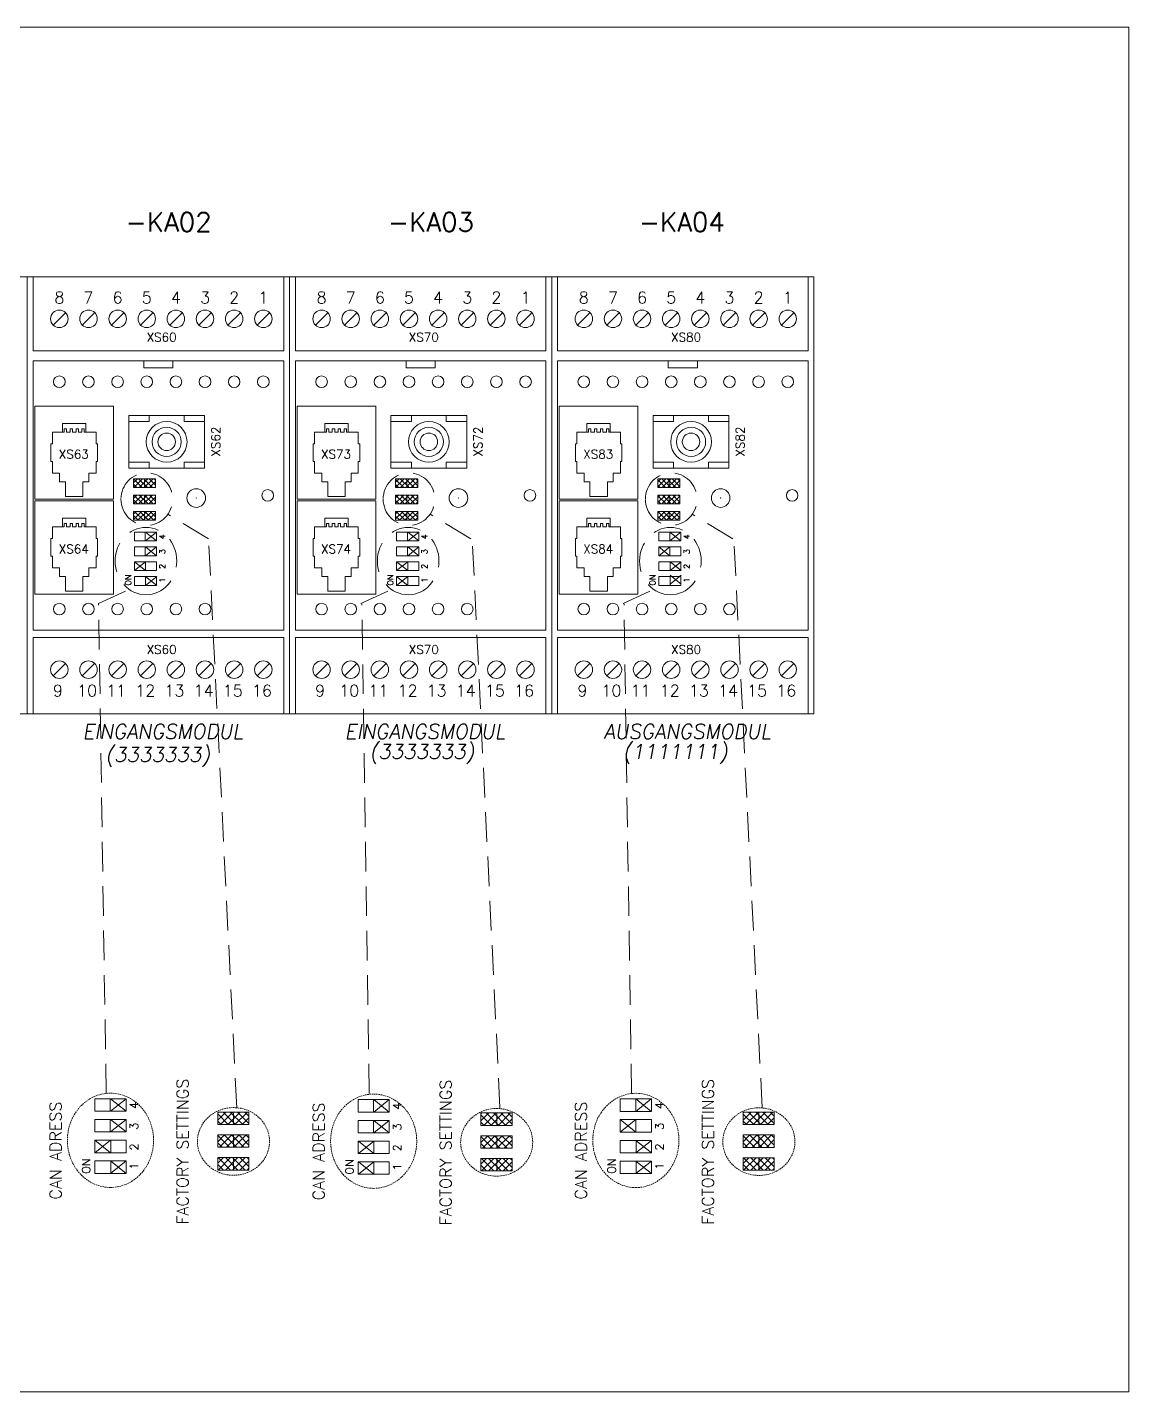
# Model space of a CAD drawing. Extents: x -2993 to 3661, y -4147 to -1441.
# Drawn here: x -104.5 to 84.5, y -1705.5 to -1471.4 of the extents above; entities that cross this region are included whole.
import ezdxf
from ezdxf.enums import TextEntityAlignment as Align

# ---------------------------------------------------------------- set-up
doc = ezdxf.new("R2010")
doc.units = 0
doc.header["$LTSCALE"] = 0.1
doc.header["$MEASUREMENT"] = 0
doc.linetypes.add('DASHED', pattern=[19.05, 12.7, -6.35])
doc.layers.get('0').update_dxf_attribs({"linetype": 'CONTINUOUS'})
doc.layers.add('50C', color=7, linetype='CONTINUOUS')
doc.layers.add('MOTMODULE', color=7, linetype='CONTINUOUS')
doc.styles.get("Standard").update_dxf_attribs({"font": 'simplex.shx'})
pattern_1 = [(225, (9462.78174, 1677.416), (0.449012806, -0.449012806), []), (315, (9462.78174, 1677.416), (0.449012806, 0.449012806), [])]

msp = doc.modelspace()

# ---------------------------------------------------------------- hatches: boundary and pattern name
at = {"lineweight": 13}
h = msp.add_hatch(dxfattribs=at)
h.set_pattern_fill('ANSI37', scale=0.2, angle=180, style=0)
h.set_pattern_definition(pattern_1)
h.paths.add_polyline_path([(-82.46, -1555.95), (-82.46, -1554.43), (-84.34, -1554.43), (-84.34, -1555.95)])
h.paths.add_polyline_path([(-86.27, -1554.43), (-86.27, -1555.95), (-84.34, -1555.95), (-84.34, -1554.43)])
h.paths.add_polyline_path([(-84.34, -1553.16), (-84.34, -1551.63), (-86.27, -1551.63), (-86.27, -1553.16)])
h.paths.add_polyline_path([(-84.34, -1553.16), (-82.46, -1553.16), (-82.46, -1551.63), (-84.34, -1551.63)])
h.paths.add_polyline_path([(-82.46, -1548.84), (-84.34, -1548.84), (-84.34, -1550.36), (-82.46, -1550.36)])
h.paths.add_polyline_path([(-84.34, -1550.36), (-84.34, -1548.84), (-86.27, -1548.84), (-86.27, -1550.36)])
h = msp.add_hatch(dxfattribs=at)
h.set_pattern_fill('ANSI37', scale=0.2, angle=180, style=0)
h.set_pattern_definition(pattern_1)
h.paths.add_polyline_path([(-37.46, -1555.95), (-37.46, -1554.43), (-39.34, -1554.43), (-39.34, -1555.95)])
h.paths.add_polyline_path([(-41.27, -1554.43), (-41.27, -1555.95), (-39.34, -1555.95), (-39.34, -1554.43)])
h.paths.add_polyline_path([(-39.34, -1551.63), (-41.27, -1551.63), (-41.27, -1553.16), (-39.34, -1553.16)])
h.paths.add_polyline_path([(-37.46, -1553.16), (-37.46, -1551.63), (-39.34, -1551.63), (-39.34, -1553.16)])
h.paths.add_polyline_path([(-39.34, -1548.84), (-39.34, -1550.36), (-37.46, -1550.36), (-37.46, -1548.84)])
h.paths.add_polyline_path([(-41.27, -1548.84), (-41.27, -1550.36), (-39.34, -1550.36), (-39.34, -1548.84)])
h = msp.add_hatch(dxfattribs=at)
h.set_pattern_fill('ANSI37', scale=0.2, angle=180, style=0)
h.set_pattern_definition(pattern_1)
h.paths.add_polyline_path([(5.66, -1554.43), (5.66, -1555.95), (7.54, -1555.95), (7.54, -1554.43)])
h.paths.add_polyline_path([(3.73, -1554.43), (3.73, -1555.95), (5.66, -1555.95), (5.66, -1554.43)])
h.paths.add_polyline_path([(3.73, -1551.63), (3.73, -1553.16), (5.66, -1553.16), (5.66, -1551.63)])
h.paths.add_polyline_path([(5.66, -1553.16), (7.54, -1553.16), (7.54, -1551.63), (5.66, -1551.63)])
h.paths.add_polyline_path([(7.54, -1548.84), (5.66, -1548.84), (5.66, -1550.36), (7.54, -1550.36)])
h.paths.add_polyline_path([(5.66, -1548.84), (3.73, -1548.84), (3.73, -1550.36), (5.66, -1550.36)])
h = msp.add_hatch(dxfattribs=at)
h.set_pattern_fill('ANSI37', scale=7, angle=180, style=0)
h.set_pattern_definition([(225, (-707.9239, -1631.7508), (0.6187184, -0.6187184), []), (315, (-707.9239, -1631.7508), (0.6187184, 0.6187184), [])])
h.paths.add_polyline_path([(-66.45, -1667.46), (-66.45, -1665.33), (-69.09, -1665.33), (-69.09, -1667.46)])
h.paths.add_polyline_path([(-69.09, -1665.33), (-71.79, -1665.33), (-71.79, -1667.46), (-69.09, -1667.46)])
h.paths.add_polyline_path([(-71.79, -1661.42), (-71.79, -1663.55), (-69.09, -1663.55), (-69.09, -1661.42)])
h.paths.add_polyline_path([(-69.09, -1661.42), (-69.09, -1663.55), (-66.45, -1663.55), (-66.45, -1661.42)])
h.paths.add_polyline_path([(-69.09, -1657.51), (-69.09, -1659.64), (-66.45, -1659.64), (-66.45, -1657.51)])
h.paths.add_polyline_path([(-69.09, -1659.64), (-69.09, -1657.51), (-71.79, -1657.51), (-71.79, -1659.64)])
h = msp.add_hatch(dxfattribs=at)
h.set_pattern_fill('ANSI37', scale=7, angle=180, style=0)
h.set_pattern_definition([(225, (-662.75904, -1631.8977), (0.6187184, -0.6187184), []), (315, (-662.75904, -1631.8977), (0.6187184, 0.6187184), [])])
h.paths.add_polyline_path([(-21.29, -1667.61), (-21.29, -1665.48), (-23.92, -1665.48), (-23.92, -1667.61)])
h.paths.add_polyline_path([(-23.92, -1665.48), (-26.62, -1665.48), (-26.62, -1667.61), (-23.92, -1667.61)])
h.paths.add_polyline_path([(-26.62, -1661.57), (-26.62, -1663.7), (-23.92, -1663.7), (-23.92, -1661.57)])
h.paths.add_polyline_path([(-23.92, -1661.57), (-23.92, -1663.7), (-21.29, -1663.7), (-21.29, -1661.57)])
h.paths.add_polyline_path([(-23.92, -1657.66), (-23.92, -1659.79), (-21.29, -1659.79), (-21.29, -1657.66)])
h.paths.add_polyline_path([(-23.92, -1659.79), (-23.92, -1657.66), (-26.62, -1657.66), (-26.62, -1659.79)])
h = msp.add_hatch(dxfattribs=at)
h.set_pattern_fill('ANSI37', scale=7, angle=180, style=0)
h.set_pattern_definition([(225, (-617.75904, -1631.772), (0.6187184, -0.6187184), []), (315, (-617.75904, -1631.772), (0.6187184, 0.6187184), [])])
h.paths.add_polyline_path([(23.71, -1667.49), (23.71, -1665.35), (21.08, -1665.35), (21.08, -1667.49)])
h.paths.add_polyline_path([(21.08, -1665.35), (18.38, -1665.35), (18.38, -1667.49), (21.08, -1667.49)])
h.paths.add_polyline_path([(18.38, -1661.44), (18.38, -1663.57), (21.08, -1663.57), (21.08, -1661.44)])
h.paths.add_polyline_path([(21.08, -1661.44), (21.08, -1663.57), (23.71, -1663.57), (23.71, -1661.44)])
h.paths.add_polyline_path([(21.08, -1657.53), (21.08, -1659.66), (23.71, -1659.66), (23.71, -1657.53)])
h.paths.add_polyline_path([(21.08, -1659.66), (21.08, -1657.53), (18.38, -1657.53), (18.38, -1659.66)])

# ---------------------------------------------------------------- linework, layer by layer
at = {"color": 7, "linetype": 'Continuous', "lineweight": 13}
for p, q in [((-104.47, -1514.19), (-149.47, -1514.19)), ((-104.47, -1589.19), (-104.47, -1514.19)), ((-104.47, -1589.19), (-104.47, -1514.19)), ((-104.47, -1589.19), (-104.47, -1514.19)), ((-104.47, -1589.19), (-104.47, -1514.19)), ((-104.47, -1589.19), (-104.47, -1514.19)), ((-104.47, -1589.19), (-104.47, -1514.19)), ((-104.47, -1589.19), (-104.47, -1514.19)), ((-104.47, -1589.19), (-104.47, -1514.19)), ((-59.47, -1514.19), (-104.47, -1514.19)), ((-59.47, -1514.19), (-104.47, -1514.19)), ((-104.47, -1589.19), (-104.47, -1514.19)), ((-104.47, -1589.19), (-104.47, -1514.19)), ((-104.47, -1589.19), (-104.47, -1514.19)), ((-59.47, -1589.19), (-59.47, -1514.19)), ((-59.47, -1589.19), (-59.47, -1514.19)), ((-59.47, -1589.19), (-59.47, -1514.19)), ((-59.47, -1589.19), (-59.47, -1514.19)), ((-59.47, -1589.19), (-59.47, -1514.19)), ((-59.47, -1589.19), (-59.47, -1514.19)), ((-59.47, -1589.19), (-59.47, -1514.19)), ((-59.47, -1589.19), (-59.47, -1514.19)), ((-14.47, -1514.19), (-59.47, -1514.19)), ((-14.47, -1514.19), (-59.47, -1514.19)), ((-14.47, -1589.19), (-14.47, -1514.19)), ((-14.47, -1589.19), (-14.47, -1514.19)), ((-14.47, -1589.19), (-14.47, -1514.19)), ((-14.47, -1589.19), (-14.47, -1514.19)), ((-14.47, -1589.19), (-14.47, -1514.19)), ((-14.47, -1589.19), (-14.47, -1514.19)), ((-14.47, -1589.19), (-14.47, -1514.19)), ((-14.47, -1589.19), (-14.47, -1514.19)), ((-14.47, -1589.19), (-14.47, -1514.19)), ((-14.47, -1589.19), (-14.47, -1514.19)), ((30.53, -1514.19), (-14.47, -1514.19)), ((30.53, -1514.19), (-14.47, -1514.19)), ((30.53, -1589.19), (30.53, -1514.19)), ((30.53, -1589.19), (30.53, -1514.19)), ((30.53, -1589.19), (30.53, -1514.19)), ((30.53, -1589.19), (30.53, -1514.19)), ((-104.47, -1589.19), (-149.47, -1589.19)), ((-59.47, -1589.19), (-104.47, -1589.19)), ((-59.47, -1589.19), (-104.47, -1589.19)), ((-14.47, -1589.19), (-59.47, -1589.19)), ((-14.47, -1589.19), (-59.47, -1589.19)), ((30.53, -1589.19), (-14.47, -1589.19)), ((30.53, -1589.19), (-14.47, -1589.19)), ((-87.53, -1655.23), (-92.86, -1655.23)), ((-92.86, -1655.23), (-92.86, -1657.37)), ((-90.23, -1655.23), (-90.23, -1657.37)), ((-87.53, -1657.37), (-87.53, -1655.23)), ((-2.7, -1655.26), (-2.7, -1657.39)), ((2.64, -1655.26), (-2.7, -1655.26)), ((-0.06, -1655.26), (-0.06, -1657.39)), ((2.64, -1657.39), (2.64, -1655.26)), ((-92.86, -1657.37), (-87.53, -1657.37)), ((-71.79, -1659.64), (-71.79, -1657.51)), ((-71.79, -1657.51), (-66.45, -1657.51)), ((-69.09, -1657.51), (-69.09, -1659.64)), ((-66.45, -1657.51), (-66.45, -1659.64)), ((-47.7, -1655.38), (-47.7, -1657.51)), ((-42.36, -1655.38), (-47.7, -1655.38)), ((-47.7, -1657.51), (-42.36, -1657.51)), ((-45.06, -1655.38), (-45.06, -1657.51)), ((-42.36, -1657.51), (-42.36, -1655.38)), ((-26.62, -1657.66), (-21.29, -1657.66)), ((-26.62, -1659.79), (-26.62, -1657.66)), ((-23.92, -1657.66), (-23.92, -1659.79)), ((-21.29, -1657.66), (-21.29, -1659.79)), ((-2.7, -1657.39), (2.64, -1657.39)), ((18.38, -1657.53), (23.71, -1657.53)), ((18.38, -1659.66), (18.38, -1657.53)), ((21.08, -1657.53), (21.08, -1659.66)), ((23.71, -1657.53), (23.71, -1659.66)), ((-87.53, -1658.79), (-92.86, -1658.79)), ((-92.86, -1658.79), (-92.86, -1660.92)), ((-90.23, -1658.79), (-90.23, -1660.92)), ((-87.53, -1660.92), (-87.53, -1658.79)), ((-66.45, -1659.64), (-71.79, -1659.64)), ((-47.7, -1658.94), (-47.7, -1661.07)), ((-42.36, -1658.94), (-47.7, -1658.94)), ((-45.06, -1658.94), (-45.06, -1661.07)), ((-42.36, -1661.07), (-42.36, -1658.94)), ((-21.29, -1659.79), (-26.62, -1659.79)), ((-2.7, -1658.81), (-2.7, -1660.95)), ((2.64, -1658.81), (-2.7, -1658.81)), ((-0.06, -1658.81), (-0.06, -1660.95)), ((2.64, -1660.95), (2.64, -1658.81)), ((23.71, -1659.66), (18.38, -1659.66)), ((-92.86, -1660.92), (-87.53, -1660.92)), ((-92.86, -1662.35), (-87.53, -1662.35)), ((-92.86, -1664.48), (-92.86, -1662.35)), ((-90.16, -1662.35), (-90.16, -1664.48)), ((-87.53, -1662.35), (-87.53, -1664.48)), ((-71.79, -1661.42), (-66.45, -1661.42)), ((-71.79, -1663.55), (-71.79, -1661.42)), ((-69.09, -1661.42), (-69.09, -1663.55)), ((-66.45, -1661.42), (-66.45, -1663.55)), ((-47.7, -1661.07), (-42.36, -1661.07)), ((-26.62, -1663.7), (-26.62, -1661.57)), ((-26.62, -1661.57), (-21.29, -1661.57)), ((-23.92, -1661.57), (-23.92, -1663.7)), ((-21.29, -1661.57), (-21.29, -1663.7)), ((-2.7, -1660.95), (2.64, -1660.95)), ((-2.7, -1664.5), (-2.7, -1662.37)), ((-2.7, -1662.37), (2.64, -1662.37)), ((0, -1662.37), (0, -1664.5)), ((2.64, -1662.37), (2.64, -1664.5)), ((18.38, -1663.57), (18.38, -1661.44)), ((18.38, -1661.44), (23.71, -1661.44)), ((21.08, -1661.44), (21.08, -1663.57)), ((23.71, -1661.44), (23.71, -1663.57)), ((-87.53, -1664.48), (-92.86, -1664.48)), ((-66.45, -1663.55), (-71.79, -1663.55)), ((-47.7, -1664.63), (-47.7, -1662.49)), ((-47.7, -1662.49), (-42.36, -1662.49)), ((-42.36, -1664.63), (-47.7, -1664.63)), ((-45, -1662.49), (-45, -1664.63)), ((-42.36, -1662.49), (-42.36, -1664.63)), ((-21.29, -1663.7), (-26.62, -1663.7)), ((2.64, -1664.5), (-2.7, -1664.5)), ((23.71, -1663.57), (18.38, -1663.57)), ((-92.86, -1665.9), (-87.53, -1665.9)), ((-92.86, -1668.04), (-92.86, -1665.9)), ((-90.16, -1665.9), (-90.16, -1668.04)), ((-87.53, -1665.9), (-87.53, -1668.04)), ((-71.79, -1667.46), (-71.79, -1665.33)), ((-71.79, -1665.33), (-66.45, -1665.33)), ((-69.09, -1665.33), (-69.09, -1667.46)), ((-66.45, -1665.33), (-66.45, -1667.46)), ((-47.7, -1668.18), (-47.7, -1666.05)), ((-47.7, -1666.05), (-42.36, -1666.05)), ((-45, -1666.05), (-45, -1668.18)), ((-42.36, -1666.05), (-42.36, -1668.18)), ((-26.62, -1665.48), (-21.29, -1665.48)), ((-26.62, -1667.61), (-26.62, -1665.48)), ((-23.92, -1665.48), (-23.92, -1667.61)), ((-21.29, -1665.48), (-21.29, -1667.61)), ((-2.7, -1668.06), (-2.7, -1665.92)), ((-2.7, -1665.92), (2.64, -1665.92)), ((0, -1665.92), (0, -1668.06)), ((2.64, -1665.92), (2.64, -1668.06)), ((18.38, -1665.35), (23.71, -1665.35)), ((18.38, -1667.49), (18.38, -1665.35)), ((21.08, -1665.35), (21.08, -1667.49)), ((23.71, -1665.35), (23.71, -1667.49)), ((-87.53, -1668.04), (-92.86, -1668.04)), ((-66.45, -1667.46), (-71.79, -1667.46)), ((-42.36, -1668.18), (-47.7, -1668.18)), ((-21.29, -1667.61), (-26.62, -1667.61)), ((2.64, -1668.06), (-2.7, -1668.06)), ((23.71, -1667.49), (18.38, -1667.49))]:
    msp.add_line(p, q, dxfattribs=at)
at = {"color": 7, "lineweight": 13}
for p, q in [((-104.47, -1514.19), (-104.47, -1589.19)), ((-104.47, -1514.19), (-104.47, -1589.19)), ((-104.47, -1514.19), (-104.47, -1589.19)), ((-104.47, -1514.19), (-104.47, -1589.19)), ((-104.47, -1514.19), (-104.47, -1589.19)), ((-104.47, -1514.19), (-104.47, -1589.19)), ((-104.47, -1514.19), (-104.47, -1589.19)), ((-104.47, -1514.19), (-104.47, -1589.19)), ((-59.47, -1514.19), (-104.47, -1514.19)), ((-59.47, -1514.19), (-104.47, -1514.19)), ((-103.47, -1526.89), (-103.47, -1514.19)), ((-60.47, -1526.89), (-60.47, -1514.19)), ((-59.47, -1514.19), (-59.47, -1589.19)), ((-59.47, -1514.19), (-59.47, -1589.19)), ((-59.47, -1514.19), (-59.47, -1589.19)), ((-59.47, -1514.19), (-59.47, -1589.19)), ((-59.47, -1514.19), (-59.47, -1589.19)), ((-59.47, -1514.19), (-59.47, -1589.19)), ((-59.47, -1514.19), (-59.47, -1589.19)), ((-59.47, -1514.19), (-59.47, -1589.19)), ((-14.47, -1514.19), (-59.47, -1514.19)), ((-14.47, -1514.19), (-59.47, -1514.19)), ((-58.47, -1526.89), (-58.47, -1514.19)), ((-15.47, -1526.89), (-15.47, -1514.19)), ((-14.47, -1514.19), (-14.47, -1589.19)), ((-14.47, -1514.19), (-14.47, -1589.19)), ((-14.47, -1514.19), (-14.47, -1589.19)), ((-14.47, -1514.19), (-14.47, -1589.19)), ((-14.47, -1514.19), (-14.47, -1589.19)), ((-14.47, -1514.19), (-14.47, -1589.19)), ((-14.47, -1514.19), (-14.47, -1589.19)), ((-14.47, -1514.19), (-14.47, -1589.19)), ((-14.47, -1514.19), (-14.47, -1589.19)), ((30.53, -1514.19), (-14.47, -1514.19)), ((30.53, -1514.19), (-14.47, -1514.19)), ((-13.47, -1526.89), (-13.47, -1514.19)), ((29.53, -1526.89), (29.53, -1514.19)), ((30.53, -1514.19), (30.53, -1589.19)), ((-97.91, -1520.33), (-100.03, -1522.45)), ((-92.91, -1520.33), (-95.03, -1522.45)), ((-87.91, -1520.33), (-90.03, -1522.45)), ((-82.91, -1520.33), (-85.03, -1522.45)), ((-77.91, -1520.33), (-80.03, -1522.45)), ((-72.91, -1520.33), (-75.03, -1522.45)), ((-67.91, -1520.33), (-70.03, -1522.45)), ((-62.91, -1520.33), (-65.03, -1522.45)), ((-52.91, -1520.33), (-55.03, -1522.45)), ((-47.91, -1520.33), (-50.03, -1522.45)), ((-42.91, -1520.33), (-45.03, -1522.45)), ((-37.91, -1520.33), (-40.03, -1522.45)), ((-32.91, -1520.33), (-35.03, -1522.45)), ((-27.91, -1520.33), (-30.03, -1522.45)), ((-22.91, -1520.33), (-25.03, -1522.45)), ((-17.91, -1520.33), (-20.03, -1522.45)), ((-7.91, -1520.33), (-10.03, -1522.45)), ((-2.91, -1520.33), (-5.03, -1522.45)), ((2.09, -1520.33), (-0.03, -1522.45)), ((7.09, -1520.33), (4.97, -1522.45)), ((12.09, -1520.33), (9.97, -1522.45)), ((17.09, -1520.33), (14.97, -1522.45)), ((22.09, -1520.33), (19.97, -1522.45)), ((27.09, -1520.33), (24.97, -1522.45)), ((-104.47, -1572.99), (-104.47, -1522.99)), ((-104.47, -1573.89), (-104.47, -1523.89)), ((-104.47, -1573.89), (-104.47, -1523.89)), ((-104.47, -1573.89), (-104.47, -1523.89)), ((-104.47, -1573.89), (-104.47, -1523.89)), ((-104.47, -1573.89), (-104.47, -1523.89)), ((-59.47, -1573.89), (-59.47, -1523.89)), ((-59.47, -1573.89), (-59.47, -1523.89)), ((-59.47, -1573.89), (-59.47, -1523.89)), ((-14.47, -1573.89), (-14.47, -1523.89)), ((30.53, -1573.89), (30.53, -1523.89)), ((-104.47, -1531.47), (-104.47, -1524.62)), ((-104.47, -1532.37), (-104.47, -1525.52)), ((-104.47, -1575.79), (-104.47, -1525.79)), ((-59.47, -1532.37), (-59.47, -1525.52)), ((30.53, -1575.79), (30.53, -1525.79)), ((-104.47, -1576.69), (-104.47, -1526.69)), ((-104.47, -1576.69), (-104.47, -1526.69)), ((-104.47, -1576.69), (-104.47, -1526.69)), ((-104.47, -1574.79), (-104.47, -1528.59)), ((-104.47, -1574.79), (-104.47, -1528.59)), ((-104.47, -1574.79), (-104.47, -1528.59)), ((-60.47, -1526.89), (-103.47, -1526.89)), ((-103.47, -1574.79), (-103.47, -1528.59)), ((-60.47, -1528.59), (-103.47, -1528.59)), ((-84.47, -1528.59), (-84.47, -1529.79)), ((-79.47, -1528.59), (-79.47, -1529.79)), ((-60.47, -1574.79), (-60.47, -1528.59)), ((-59.47, -1576.69), (-59.47, -1526.69)), ((-59.47, -1576.69), (-59.47, -1526.69)), ((-59.47, -1574.79), (-59.47, -1528.59)), ((-59.47, -1574.79), (-59.47, -1528.59)), ((-15.47, -1526.89), (-58.47, -1526.89)), ((-58.47, -1574.79), (-58.47, -1528.59)), ((-15.47, -1528.59), (-58.47, -1528.59)), ((-39.47, -1528.59), (-39.47, -1529.79)), ((-34.47, -1528.59), (-34.47, -1529.79)), ((-15.47, -1574.79), (-15.47, -1528.59)), ((-14.47, -1576.69), (-14.47, -1526.69)), ((-14.47, -1576.69), (-14.47, -1526.69)), ((-14.47, -1574.79), (-14.47, -1528.59)), ((29.53, -1526.89), (-13.47, -1526.89)), ((-13.47, -1574.79), (-13.47, -1528.59)), ((29.53, -1528.59), (-13.47, -1528.59)), ((5.53, -1528.59), (5.53, -1529.79)), ((10.53, -1528.59), (10.53, -1529.79)), ((29.53, -1574.79), (29.53, -1528.59)), ((30.53, -1576.69), (30.53, -1526.69)), ((30.53, -1576.69), (30.53, -1526.69)), ((30.53, -1576.69), (30.53, -1526.69)), ((-79.47, -1529.79), (-84.47, -1529.79)), ((-34.47, -1529.79), (-39.47, -1529.79)), ((10.53, -1529.79), (5.53, -1529.79)), ((-103.17, -1536.36), (-103.17, -1552.36)), ((-103.17, -1536.36), (-89.67, -1536.36)), ((-89.67, -1536.36), (-89.67, -1552.36)), ((-74.06, -1537.99), (-87.06, -1537.99)), ((-87.06, -1537.99), (-87.06, -1546.99)), ((-83.56, -1538.99), (-83.56, -1537.99)), ((-77.56, -1538.99), (-77.56, -1537.99)), ((-74.06, -1537.99), (-74.06, -1546.99)), ((-58.17, -1536.36), (-58.17, -1552.36)), ((-58.17, -1536.36), (-44.67, -1536.36)), ((-44.67, -1536.36), (-44.67, -1552.36)), ((-42.06, -1537.99), (-42.06, -1546.99)), ((-29.06, -1537.99), (-42.06, -1537.99)), ((-38.56, -1538.99), (-38.56, -1537.99)), ((-32.56, -1538.99), (-32.56, -1537.99)), ((-29.06, -1537.99), (-29.06, -1546.99)), ((-13.17, -1536.36), (-13.17, -1552.36)), ((-13.17, -1536.36), (0.33, -1536.36)), ((0.33, -1536.36), (0.33, -1552.36)), ((2.94, -1537.99), (2.94, -1546.99)), ((15.94, -1537.99), (2.94, -1537.99)), ((6.44, -1538.99), (6.44, -1537.99)), ((12.44, -1538.99), (12.44, -1537.99)), ((15.94, -1537.99), (15.94, -1546.99)), ((-98.42, -1539.36), (-98.42, -1540.86)), ((-98.42, -1539.36), (-94.42, -1539.36)), ((-98.14, -1540.86), (-98.14, -1540.28)), ((-98.14, -1540.28), (-97.74, -1540.28)), ((-97.74, -1540.28), (-97.74, -1540.86)), ((-97.13, -1540.86), (-97.13, -1540.28)), ((-97.13, -1540.28), (-96.72, -1540.28)), ((-96.72, -1540.28), (-96.72, -1540.86)), ((-96.11, -1540.28), (-95.71, -1540.28)), ((-96.11, -1540.86), (-96.11, -1540.28)), ((-95.71, -1540.28), (-95.71, -1540.86)), ((-95.1, -1540.86), (-95.1, -1540.28)), ((-95.1, -1540.28), (-94.69, -1540.28)), ((-94.69, -1540.28), (-94.69, -1540.86)), ((-94.42, -1539.36), (-94.42, -1540.86)), ((-83.56, -1538.99), (-87.06, -1538.99)), ((-74.06, -1538.99), (-77.56, -1538.99)), ((-53.42, -1539.36), (-49.42, -1539.36)), ((-53.42, -1539.36), (-53.42, -1540.86)), ((-53.14, -1540.28), (-52.74, -1540.28)), ((-53.14, -1540.86), (-53.14, -1540.28)), ((-52.74, -1540.28), (-52.74, -1540.86)), ((-52.13, -1540.28), (-51.72, -1540.28)), ((-52.13, -1540.86), (-52.13, -1540.28)), ((-51.72, -1540.28), (-51.72, -1540.86)), ((-51.11, -1540.86), (-51.11, -1540.28)), ((-51.11, -1540.28), (-50.71, -1540.28)), ((-50.71, -1540.28), (-50.71, -1540.86)), ((-50.1, -1540.28), (-49.69, -1540.28)), ((-50.1, -1540.86), (-50.1, -1540.28)), ((-49.69, -1540.28), (-49.69, -1540.86)), ((-49.42, -1539.36), (-49.42, -1540.86)), ((-38.56, -1538.99), (-42.06, -1538.99)), ((-29.06, -1538.99), (-32.56, -1538.99)), ((-8.42, -1539.36), (-4.42, -1539.36)), ((-8.42, -1539.36), (-8.42, -1540.86)), ((-8.14, -1540.28), (-7.74, -1540.28)), ((-8.14, -1540.86), (-8.14, -1540.28)), ((-7.74, -1540.28), (-7.74, -1540.86)), ((-7.13, -1540.28), (-6.72, -1540.28)), ((-7.13, -1540.86), (-7.13, -1540.28)), ((-6.72, -1540.28), (-6.72, -1540.86)), ((-6.11, -1540.86), (-6.11, -1540.28)), ((-6.11, -1540.28), (-5.71, -1540.28)), ((-5.71, -1540.28), (-5.71, -1540.86)), ((-5.1, -1540.28), (-4.69, -1540.28)), ((-5.1, -1540.86), (-5.1, -1540.28)), ((-4.69, -1540.28), (-4.69, -1540.86)), ((-4.42, -1539.36), (-4.42, -1540.86)), ((6.44, -1538.99), (2.94, -1538.99)), ((15.94, -1538.99), (12.44, -1538.99)), ((-100.42, -1542.86), (-100.42, -1545.86)), ((-100.42, -1542.86), (-100.17, -1542.86)), ((-100.17, -1540.86), (-98.42, -1540.86)), ((-100.17, -1540.86), (-100.17, -1542.86)), ((-98.14, -1540.86), (-98.42, -1540.86)), ((-97.74, -1540.86), (-97.13, -1540.86)), ((-96.72, -1540.86), (-96.11, -1540.86)), ((-95.71, -1540.86), (-95.1, -1540.86)), ((-94.69, -1540.86), (-94.42, -1540.86)), ((-94.42, -1540.86), (-92.67, -1540.86)), ((-92.67, -1540.86), (-92.67, -1542.86)), ((-92.67, -1542.86), (-92.42, -1542.86)), ((-92.42, -1542.86), (-92.42, -1545.86)), ((-55.42, -1542.86), (-55.17, -1542.86)), ((-55.42, -1542.86), (-55.42, -1545.86)), ((-55.17, -1540.86), (-55.17, -1542.86)), ((-55.17, -1540.86), (-53.42, -1540.86)), ((-53.14, -1540.86), (-53.42, -1540.86)), ((-52.74, -1540.86), (-52.13, -1540.86)), ((-51.72, -1540.86), (-51.11, -1540.86)), ((-50.71, -1540.86), (-50.1, -1540.86)), ((-49.69, -1540.86), (-49.42, -1540.86)), ((-49.42, -1540.86), (-47.67, -1540.86)), ((-47.67, -1540.86), (-47.67, -1542.86)), ((-47.67, -1542.86), (-47.42, -1542.86)), ((-47.42, -1542.86), (-47.42, -1545.86)), ((-10.42, -1542.86), (-10.17, -1542.86)), ((-10.42, -1542.86), (-10.42, -1545.86)), ((-10.17, -1540.86), (-10.17, -1542.86)), ((-10.17, -1540.86), (-8.42, -1540.86)), ((-8.14, -1540.86), (-8.42, -1540.86)), ((-7.74, -1540.86), (-7.13, -1540.86)), ((-6.72, -1540.86), (-6.11, -1540.86)), ((-5.71, -1540.86), (-5.1, -1540.86)), ((-4.69, -1540.86), (-4.42, -1540.86)), ((-4.42, -1540.86), (-2.67, -1540.86)), ((-2.67, -1540.86), (-2.67, -1542.86)), ((-2.67, -1542.86), (-2.42, -1542.86)), ((-2.42, -1542.86), (-2.42, -1545.86)), ((-100.42, -1545.86), (-100.17, -1545.86)), ((-100.17, -1545.86), (-100.17, -1547.86)), ((-92.67, -1545.86), (-92.42, -1545.86)), ((-92.67, -1545.86), (-92.67, -1547.86)), ((-83.56, -1545.99), (-87.06, -1545.99)), ((-74.06, -1546.99), (-87.06, -1546.99)), ((-83.56, -1546.99), (-83.56, -1545.99)), ((-77.56, -1546.99), (-77.56, -1545.99)), ((-74.06, -1545.99), (-77.56, -1545.99)), ((-55.42, -1545.86), (-55.17, -1545.86)), ((-55.17, -1545.86), (-55.17, -1547.86)), ((-47.67, -1545.86), (-47.67, -1547.86)), ((-47.67, -1545.86), (-47.42, -1545.86)), ((-38.56, -1545.99), (-42.06, -1545.99)), ((-29.06, -1546.99), (-42.06, -1546.99)), ((-38.56, -1546.99), (-38.56, -1545.99)), ((-29.06, -1545.99), (-32.56, -1545.99)), ((-32.56, -1546.99), (-32.56, -1545.99)), ((-10.42, -1545.86), (-10.17, -1545.86)), ((-10.17, -1545.86), (-10.17, -1547.86)), ((-2.67, -1545.86), (-2.67, -1547.86)), ((-2.67, -1545.86), (-2.42, -1545.86)), ((6.44, -1545.99), (2.94, -1545.99)), ((15.94, -1546.99), (2.94, -1546.99)), ((6.44, -1546.99), (6.44, -1545.99)), ((15.94, -1545.99), (12.44, -1545.99)), ((12.44, -1546.99), (12.44, -1545.99)), ((-100.17, -1547.86), (-98.92, -1547.86)), ((-98.92, -1547.86), (-98.92, -1549.36)), ((-98.92, -1549.36), (-97.92, -1549.36)), ((-97.92, -1549.36), (-97.92, -1551.86)), ((-94.92, -1549.36), (-93.92, -1549.36)), ((-94.92, -1549.36), (-94.92, -1551.86)), ((-93.92, -1547.86), (-93.92, -1549.36)), ((-93.92, -1547.86), (-92.67, -1547.86)), ((-86.27, -1550.36), (-86.27, -1548.84)), ((-86.27, -1548.84), (-82.46, -1548.84)), ((-84.34, -1548.84), (-84.34, -1550.36)), ((-82.46, -1548.84), (-82.46, -1550.36)), ((-55.17, -1547.86), (-53.92, -1547.86)), ((-53.92, -1547.86), (-53.92, -1549.36)), ((-53.92, -1549.36), (-52.92, -1549.36)), ((-52.92, -1549.36), (-52.92, -1551.86)), ((-49.92, -1549.36), (-49.92, -1551.86)), ((-49.92, -1549.36), (-48.92, -1549.36)), ((-48.92, -1547.86), (-47.67, -1547.86)), ((-48.92, -1547.86), (-48.92, -1549.36)), ((-41.27, -1548.84), (-37.46, -1548.84)), ((-41.27, -1550.36), (-41.27, -1548.84)), ((-39.34, -1548.84), (-39.34, -1550.36)), ((-37.46, -1548.84), (-37.46, -1550.36)), ((-10.17, -1547.86), (-8.92, -1547.86)), ((-8.92, -1547.86), (-8.92, -1549.36)), ((-8.92, -1549.36), (-7.92, -1549.36)), ((-7.92, -1549.36), (-7.92, -1551.86)), ((-4.92, -1549.36), (-4.92, -1551.86)), ((-4.92, -1549.36), (-3.92, -1549.36)), ((-3.92, -1547.86), (-2.67, -1547.86)), ((-3.92, -1547.86), (-3.92, -1549.36)), ((3.73, -1548.84), (7.54, -1548.84)), ((3.73, -1550.36), (3.73, -1548.84)), ((5.66, -1548.84), (5.66, -1550.36)), ((7.54, -1548.84), (7.54, -1550.36)), ((-97.92, -1551.86), (-94.92, -1551.86)), ((-82.46, -1550.36), (-86.27, -1550.36)), ((-86.27, -1553.16), (-86.27, -1551.63)), ((-86.27, -1551.63), (-82.46, -1551.63)), ((-84.34, -1551.63), (-84.34, -1553.16)), ((-82.46, -1551.63), (-82.46, -1553.16)), ((-52.92, -1551.86), (-49.92, -1551.86)), ((-37.46, -1550.36), (-41.27, -1550.36)), ((-41.27, -1551.63), (-37.46, -1551.63)), ((-41.27, -1553.16), (-41.27, -1551.63)), ((-39.34, -1551.63), (-39.34, -1553.16)), ((-37.46, -1551.63), (-37.46, -1553.16)), ((-7.92, -1551.86), (-4.92, -1551.86)), ((7.54, -1550.36), (3.73, -1550.36)), ((3.73, -1551.63), (7.54, -1551.63)), ((3.73, -1553.16), (3.73, -1551.63)), ((5.66, -1551.63), (5.66, -1553.16)), ((7.54, -1551.63), (7.54, -1553.16)), ((-103.17, -1552.36), (-89.67, -1552.36)), ((-103.17, -1552.61), (-103.17, -1568.61)), ((-103.17, -1552.61), (-89.67, -1552.61)), ((-89.67, -1552.61), (-89.67, -1568.61)), ((-82.46, -1553.16), (-86.27, -1553.16)), ((-86.27, -1555.95), (-86.27, -1554.43)), ((-86.27, -1554.43), (-82.46, -1554.43)), ((-84.34, -1554.43), (-84.34, -1555.95)), ((-82.46, -1554.43), (-82.46, -1555.95)), ((-58.17, -1552.36), (-44.67, -1552.36)), ((-58.17, -1552.61), (-58.17, -1568.61)), ((-58.17, -1552.61), (-44.67, -1552.61)), ((-44.67, -1552.61), (-44.67, -1568.61)), ((-37.46, -1553.16), (-41.27, -1553.16)), ((-41.27, -1554.43), (-37.46, -1554.43)), ((-41.27, -1555.95), (-41.27, -1554.43)), ((-39.34, -1554.43), (-39.34, -1555.95)), ((-37.46, -1554.43), (-37.46, -1555.95)), ((-13.17, -1552.36), (0.33, -1552.36)), ((-13.17, -1552.61), (-13.17, -1568.61)), ((-13.17, -1552.61), (0.33, -1552.61)), ((0.33, -1552.61), (0.33, -1568.61)), ((7.54, -1553.16), (3.73, -1553.16)), ((3.73, -1554.43), (7.54, -1554.43)), ((3.73, -1555.95), (3.73, -1554.43)), ((5.66, -1554.43), (5.66, -1555.95)), ((7.54, -1554.43), (7.54, -1555.95)), ((-98.42, -1555.61), (-98.42, -1557.11)), ((-98.42, -1555.61), (-94.42, -1555.61)), ((-98.14, -1557.11), (-98.14, -1556.53)), ((-98.14, -1556.53), (-97.74, -1556.53)), ((-97.74, -1556.53), (-97.74, -1557.11)), ((-97.13, -1557.11), (-97.13, -1556.53)), ((-97.13, -1556.53), (-96.72, -1556.53)), ((-96.72, -1556.53), (-96.72, -1557.11)), ((-96.11, -1556.53), (-95.71, -1556.53)), ((-96.11, -1557.11), (-96.11, -1556.53)), ((-95.71, -1556.53), (-95.71, -1557.11)), ((-95.1, -1557.11), (-95.1, -1556.53)), ((-95.1, -1556.53), (-94.69, -1556.53)), ((-94.69, -1556.53), (-94.69, -1557.11)), ((-94.42, -1555.61), (-94.42, -1557.11)), ((-82.46, -1555.95), (-86.27, -1555.95)), ((-53.42, -1555.61), (-49.42, -1555.61)), ((-53.42, -1555.61), (-53.42, -1557.11)), ((-53.14, -1556.53), (-52.74, -1556.53)), ((-53.14, -1557.11), (-53.14, -1556.53)), ((-52.74, -1556.53), (-52.74, -1557.11)), ((-52.13, -1556.53), (-51.72, -1556.53)), ((-52.13, -1557.11), (-52.13, -1556.53)), ((-51.72, -1556.53), (-51.72, -1557.11)), ((-51.11, -1557.11), (-51.11, -1556.53)), ((-51.11, -1556.53), (-50.71, -1556.53)), ((-50.71, -1556.53), (-50.71, -1557.11)), ((-50.1, -1556.53), (-49.69, -1556.53)), ((-50.1, -1557.11), (-50.1, -1556.53)), ((-49.69, -1556.53), (-49.69, -1557.11)), ((-49.42, -1555.61), (-49.42, -1557.11)), ((-37.46, -1555.95), (-41.27, -1555.95)), ((-8.42, -1555.61), (-4.42, -1555.61)), ((-8.42, -1555.61), (-8.42, -1557.11)), ((-8.14, -1556.53), (-7.74, -1556.53)), ((-8.14, -1557.11), (-8.14, -1556.53)), ((-7.74, -1556.53), (-7.74, -1557.11)), ((-7.13, -1556.53), (-6.72, -1556.53)), ((-7.13, -1557.11), (-7.13, -1556.53)), ((-6.72, -1556.53), (-6.72, -1557.11)), ((-6.11, -1557.11), (-6.11, -1556.53)), ((-6.11, -1556.53), (-5.71, -1556.53)), ((-5.71, -1556.53), (-5.71, -1557.11)), ((-5.1, -1556.53), (-4.69, -1556.53)), ((-5.1, -1557.11), (-5.1, -1556.53)), ((-4.69, -1556.53), (-4.69, -1557.11)), ((-4.42, -1555.61), (-4.42, -1557.11)), ((7.54, -1555.95), (3.73, -1555.95)), ((-100.42, -1559.11), (-100.42, -1562.11)), ((-100.42, -1559.11), (-100.17, -1559.11)), ((-100.17, -1557.11), (-98.42, -1557.11)), ((-100.17, -1557.11), (-100.17, -1559.11)), ((-98.14, -1557.11), (-98.42, -1557.11)), ((-97.74, -1557.11), (-97.13, -1557.11)), ((-96.72, -1557.11), (-96.11, -1557.11)), ((-95.71, -1557.11), (-95.1, -1557.11)), ((-94.69, -1557.11), (-94.42, -1557.11)), ((-94.42, -1557.11), (-92.67, -1557.11)), ((-92.67, -1557.11), (-92.67, -1559.11)), ((-92.67, -1559.11), (-92.42, -1559.11)), ((-92.42, -1559.11), (-92.42, -1562.11)), ((-86.1, -1557.98), (-86.1, -1559.51)), ((-82.29, -1557.98), (-86.1, -1557.98)), ((-84.22, -1557.98), (-84.22, -1559.51)), ((-84.19, -1559.51), (-82.29, -1557.98)), ((-82.29, -1559.51), (-84.19, -1557.98)), ((-82.29, -1559.51), (-82.29, -1557.98)), ((-55.42, -1559.11), (-55.17, -1559.11)), ((-55.42, -1559.11), (-55.42, -1562.11)), ((-55.17, -1557.11), (-55.17, -1559.11)), ((-55.17, -1557.11), (-53.42, -1557.11)), ((-53.14, -1557.11), (-53.42, -1557.11)), ((-52.74, -1557.11), (-52.13, -1557.11)), ((-51.72, -1557.11), (-51.11, -1557.11)), ((-50.71, -1557.11), (-50.1, -1557.11)), ((-49.69, -1557.11), (-49.42, -1557.11)), ((-49.42, -1557.11), (-47.67, -1557.11)), ((-47.67, -1557.11), (-47.67, -1559.11)), ((-47.67, -1559.11), (-47.42, -1559.11)), ((-47.42, -1559.11), (-47.42, -1562.11)), ((-37.29, -1557.98), (-41.1, -1557.98)), ((-41.1, -1557.98), (-41.1, -1559.51)), ((-39.22, -1557.98), (-39.22, -1559.51)), ((-39.19, -1559.51), (-37.29, -1557.98)), ((-37.29, -1559.51), (-39.19, -1557.98)), ((-37.29, -1559.51), (-37.29, -1557.98)), ((-10.42, -1559.11), (-10.17, -1559.11)), ((-10.42, -1559.11), (-10.42, -1562.11)), ((-10.17, -1557.11), (-10.17, -1559.11)), ((-10.17, -1557.11), (-8.42, -1557.11)), ((-8.14, -1557.11), (-8.42, -1557.11)), ((-7.74, -1557.11), (-7.13, -1557.11)), ((-6.72, -1557.11), (-6.11, -1557.11)), ((-5.71, -1557.11), (-5.1, -1557.11)), ((-4.69, -1557.11), (-4.42, -1557.11)), ((-4.42, -1557.11), (-2.67, -1557.11)), ((-2.67, -1557.11), (-2.67, -1559.11)), ((-2.67, -1559.11), (-2.42, -1559.11)), ((-2.42, -1559.11), (-2.42, -1562.11)), ((7.71, -1557.98), (3.9, -1557.98)), ((3.9, -1557.98), (3.9, -1559.51)), ((5.78, -1557.98), (5.78, -1559.51)), ((5.81, -1559.51), (7.71, -1557.98)), ((7.71, -1559.51), (5.81, -1557.98)), ((7.71, -1559.51), (7.71, -1557.98)), ((-86.1, -1559.51), (-82.29, -1559.51)), ((-86.1, -1560.52), (-86.1, -1562.05)), ((-82.29, -1560.52), (-86.1, -1560.52)), ((-84.22, -1560.52), (-84.22, -1562.05)), ((-84.19, -1562.05), (-82.29, -1560.52)), ((-82.29, -1562.05), (-84.19, -1560.52)), ((-82.29, -1562.05), (-82.29, -1560.52)), ((-41.1, -1559.51), (-37.29, -1559.51)), ((-37.29, -1560.52), (-41.1, -1560.52)), ((-41.1, -1560.52), (-41.1, -1562.05)), ((-39.22, -1560.52), (-39.22, -1562.05)), ((-39.19, -1562.05), (-37.29, -1560.52)), ((-37.29, -1562.05), (-39.19, -1560.52)), ((-37.29, -1562.05), (-37.29, -1560.52)), ((3.9, -1559.51), (7.71, -1559.51)), ((7.71, -1560.52), (3.9, -1560.52)), ((3.9, -1560.52), (3.9, -1562.05)), ((3.9, -1562.05), (5.81, -1560.52)), ((5.81, -1562.05), (3.9, -1560.52)), ((5.78, -1560.52), (5.78, -1562.05)), ((7.71, -1562.05), (7.71, -1560.52)), ((-100.42, -1562.11), (-100.17, -1562.11)), ((-100.17, -1562.11), (-100.17, -1564.11)), ((-92.67, -1562.11), (-92.42, -1562.11)), ((-92.67, -1562.11), (-92.67, -1564.11)), ((-86.1, -1562.05), (-82.29, -1562.05)), ((-86.1, -1564.59), (-86.1, -1563.06)), ((-86.1, -1563.06), (-82.29, -1563.06)), ((-86.1, -1564.59), (-84.19, -1563.06)), ((-84.19, -1564.59), (-86.1, -1563.06)), ((-84.17, -1563.06), (-84.17, -1564.59)), ((-82.29, -1563.06), (-82.29, -1564.59)), ((-55.42, -1562.11), (-55.17, -1562.11)), ((-55.17, -1562.11), (-55.17, -1564.11)), ((-47.67, -1562.11), (-47.67, -1564.11)), ((-47.67, -1562.11), (-47.42, -1562.11)), ((-41.1, -1562.05), (-37.29, -1562.05)), ((-41.1, -1563.06), (-37.29, -1563.06)), ((-41.1, -1564.59), (-41.1, -1563.06)), ((-41.1, -1564.59), (-39.19, -1563.06)), ((-39.19, -1564.59), (-41.1, -1563.06)), ((-39.17, -1563.06), (-39.17, -1564.59)), ((-37.29, -1563.06), (-37.29, -1564.59)), ((-10.42, -1562.11), (-10.17, -1562.11)), ((-10.17, -1562.11), (-10.17, -1564.11)), ((-2.67, -1562.11), (-2.67, -1564.11)), ((-2.67, -1562.11), (-2.42, -1562.11)), ((3.9, -1562.05), (7.71, -1562.05)), ((3.9, -1563.06), (7.71, -1563.06)), ((3.9, -1564.59), (3.9, -1563.06)), ((5.83, -1563.06), (5.83, -1564.59)), ((5.83, -1564.59), (7.74, -1563.06)), ((7.74, -1564.59), (5.83, -1563.06)), ((7.71, -1563.06), (7.71, -1564.59)), ((-100.17, -1564.11), (-98.92, -1564.11)), ((-98.92, -1564.11), (-98.92, -1565.61)), ((-98.92, -1565.61), (-97.92, -1565.61)), ((-97.92, -1565.61), (-97.92, -1568.11)), ((-94.92, -1565.61), (-94.92, -1568.11)), ((-94.92, -1565.61), (-93.92, -1565.61)), ((-93.92, -1564.11), (-93.92, -1565.61)), ((-93.92, -1564.11), (-92.67, -1564.11)), ((-82.29, -1564.59), (-86.1, -1564.59)), ((-86.1, -1567.13), (-86.1, -1565.6)), ((-86.1, -1565.6), (-82.29, -1565.6)), ((-84.17, -1565.6), (-84.17, -1567.13)), ((-84.17, -1567.13), (-82.26, -1565.6)), ((-82.26, -1567.13), (-84.17, -1565.6)), ((-82.29, -1565.6), (-82.29, -1567.13)), ((-55.17, -1564.11), (-53.92, -1564.11)), ((-53.92, -1564.11), (-53.92, -1565.61)), ((-53.92, -1565.61), (-52.92, -1565.61)), ((-52.92, -1565.61), (-52.92, -1568.11)), ((-49.92, -1565.61), (-49.92, -1568.11)), ((-49.92, -1565.61), (-48.92, -1565.61)), ((-48.92, -1564.11), (-48.92, -1565.61)), ((-48.92, -1564.11), (-47.67, -1564.11)), ((-37.29, -1564.59), (-41.1, -1564.59)), ((-41.1, -1567.13), (-41.1, -1565.6)), ((-41.1, -1565.6), (-37.29, -1565.6)), ((-41.1, -1567.13), (-39.19, -1565.6)), ((-39.19, -1567.13), (-41.1, -1565.6)), ((-39.17, -1565.6), (-39.17, -1567.13)), ((-37.29, -1565.6), (-37.29, -1567.13)), ((-10.17, -1564.11), (-8.92, -1564.11)), ((-8.92, -1564.11), (-8.92, -1565.61)), ((-8.92, -1565.61), (-7.92, -1565.61)), ((-7.92, -1565.61), (-7.92, -1568.11)), ((-4.92, -1565.61), (-4.92, -1568.11)), ((-4.92, -1565.61), (-3.92, -1565.61)), ((-3.92, -1564.11), (-3.92, -1565.61)), ((-3.92, -1564.11), (-2.67, -1564.11)), ((7.71, -1564.59), (3.9, -1564.59)), ((3.9, -1567.13), (3.9, -1565.6)), ((3.9, -1565.6), (7.71, -1565.6)), ((5.83, -1566.93), (7.74, -1565.4)), ((7.74, -1566.93), (5.83, -1565.4)), ((5.83, -1565.6), (5.83, -1567.13)), ((7.71, -1565.6), (7.71, -1567.13)), ((-103.17, -1568.61), (-89.67, -1568.61)), ((-97.92, -1568.11), (-94.92, -1568.11)), ((-82.29, -1567.13), (-86.1, -1567.13)), ((-58.17, -1568.61), (-44.67, -1568.61)), ((-52.92, -1568.11), (-49.92, -1568.11)), ((-37.29, -1567.13), (-41.1, -1567.13)), ((-13.17, -1568.61), (0.33, -1568.61)), ((-7.92, -1568.11), (-4.92, -1568.11)), ((7.71, -1567.13), (3.9, -1567.13)), ((-60.47, -1574.79), (-103.47, -1574.79)), ((-15.47, -1574.79), (-58.47, -1574.79)), ((29.53, -1574.79), (-13.47, -1574.79)), ((-103.47, -1576.09), (-103.47, -1589.19)), ((-60.47, -1576.09), (-103.47, -1576.09)), ((-60.47, -1576.09), (-60.47, -1589.19)), ((-58.47, -1576.09), (-58.47, -1589.19)), ((-15.47, -1576.09), (-58.47, -1576.09)), ((-15.47, -1576.09), (-15.47, -1589.19)), ((-13.47, -1576.09), (-13.47, -1589.19)), ((29.53, -1576.09), (-13.47, -1576.09)), ((29.53, -1576.09), (29.53, -1589.19)), ((-97.91, -1580.53), (-100.03, -1582.65)), ((-92.91, -1580.53), (-95.03, -1582.65)), ((-87.91, -1580.53), (-90.03, -1582.65)), ((-82.91, -1580.53), (-85.03, -1582.65)), ((-77.91, -1580.53), (-80.03, -1582.65)), ((-72.91, -1580.53), (-75.03, -1582.65)), ((-67.91, -1580.53), (-70.03, -1582.65)), ((-62.91, -1580.53), (-65.03, -1582.65)), ((-52.91, -1580.53), (-55.03, -1582.65)), ((-47.91, -1580.53), (-50.03, -1582.65)), ((-42.91, -1580.53), (-45.03, -1582.65)), ((-37.91, -1580.53), (-40.03, -1582.65)), ((-32.91, -1580.53), (-35.03, -1582.65)), ((-27.91, -1580.53), (-30.03, -1582.65)), ((-22.91, -1580.53), (-25.03, -1582.65)), ((-17.91, -1580.53), (-20.03, -1582.65)), ((-7.91, -1580.53), (-10.03, -1582.65)), ((-2.91, -1580.53), (-5.03, -1582.65)), ((2.09, -1580.53), (-0.03, -1582.65)), ((7.09, -1580.53), (4.97, -1582.65)), ((12.09, -1580.53), (9.97, -1582.65)), ((17.09, -1580.53), (14.97, -1582.65)), ((22.09, -1580.53), (19.97, -1582.65)), ((27.09, -1580.53), (24.97, -1582.65)), ((-59.47, -1589.19), (-104.47, -1589.19)), ((-59.47, -1589.19), (-60.47, -1589.19)), ((-14.47, -1589.19), (-59.47, -1589.19)), ((-14.47, -1589.19), (-15.47, -1589.19)), ((30.53, -1589.19), (-14.47, -1589.19)), ((30.53, -1589.19), (29.53, -1589.19)), ((-90.19, -1655.23), (-87.53, -1657.37)), ((-87.53, -1655.23), (-90.19, -1657.37)), ((-0.06, -1655.26), (2.6, -1657.39)), ((2.6, -1655.26), (-0.06, -1657.39)), ((-45.03, -1655.38), (-42.36, -1657.51)), ((-42.36, -1655.38), (-45.03, -1657.51)), ((-90.19, -1658.79), (-87.53, -1660.92)), ((-87.53, -1658.79), (-90.19, -1660.92)), ((-45.03, -1658.94), (-42.36, -1661.07)), ((-42.36, -1658.94), (-45.03, -1661.07)), ((-2.73, -1658.81), (-0.06, -1660.95)), ((-0.06, -1658.81), (-2.73, -1660.95)), ((-92.86, -1662.35), (-90.19, -1664.48)), ((-90.19, -1662.35), (-92.86, -1664.48)), ((-0.03, -1662.37), (2.64, -1664.5)), ((2.64, -1662.37), (-0.03, -1664.5)), ((-47.66, -1662.49), (-45, -1664.63)), ((-45, -1662.49), (-47.66, -1664.63)), ((-90.19, -1665.9), (-87.53, -1668.04)), ((-87.53, -1665.9), (-90.19, -1668.04)), ((-47.66, -1666.05), (-45, -1668.18)), ((-45, -1666.05), (-47.66, -1668.18)), ((-0.03, -1665.92), (2.64, -1668.06)), ((2.64, -1665.92), (-0.03, -1668.06))]:
    msp.add_line(p, q, dxfattribs=at)
at = {"color": 7, "linetype": 'DASHED', "lineweight": 13, "ltscale": 4}
for p, q in [((-73.37, -1559.15), (-80.36, -1554.93)), ((-28.37, -1559.15), (-35.36, -1554.93)), ((16.63, -1559.15), (9.64, -1554.93)), ((-68.52, -1656.77), (-73.37, -1559.15)), ((-23.36, -1656.79), (-28.11, -1559.25)), ((21.64, -1656.79), (16.8, -1559.17)), ((-92.23, -1570.26), (-86.95, -1567.83)), ((-47.23, -1570.26), (-41.95, -1567.83)), ((-2.23, -1570.26), (3.05, -1567.83)), ((-90.94, -1654.31), (-92.23, -1570.26)), ((-45.78, -1654.33), (-47.07, -1570.28)), ((-0.78, -1654.33), (-2.07, -1570.28))]:
    msp.add_line(p, q, dxfattribs=at)
at = {"color": 7, "lineweight": 13}
msp.add_lwpolyline([(-200.29, -1471.36), (84.54, -1471.36), (84.54, -1705.5), (-200.29, -1705.5)], close=True, dxfattribs=at)
at = {"color": 7, "lineweight": 13, "const_width": 0.1}
for points in [[(-75.43, -1552.14, 1), (-75.53, -1552.14, 1)], [(-30.43, -1552.14, 1), (-30.53, -1552.14, 1)], [(14.57, -1552.14, 1), (14.47, -1552.14, 1)]]:
    msp.add_lwpolyline(points, format="xyb", close=True, dxfattribs=at)
at = {"color": 7, "lineweight": 13}
for centre, radius in [((-98.97, -1521.39), 1.5), ((-93.97, -1521.39), 1.5), ((-88.97, -1521.39), 1.5), ((-83.97, -1521.39), 1.5), ((-78.97, -1521.39), 1.5), ((-73.97, -1521.39), 1.5), ((-68.97, -1521.39), 1.5), ((-63.97, -1521.39), 1.5), ((-53.97, -1521.39), 1.5), ((-48.97, -1521.39), 1.5), ((-43.97, -1521.39), 1.5), ((-38.97, -1521.39), 1.5), ((-33.97, -1521.39), 1.5), ((-28.97, -1521.39), 1.5), ((-23.97, -1521.39), 1.5), ((-18.97, -1521.39), 1.5), ((-8.97, -1521.39), 1.5), ((-3.97, -1521.39), 1.5), ((1.03, -1521.39), 1.5), ((6.03, -1521.39), 1.5), ((11.03, -1521.39), 1.5), ((16.03, -1521.39), 1.5), ((21.03, -1521.39), 1.5), ((26.03, -1521.39), 1.5), ((-98.97, -1532.19), 1), ((-93.97, -1532.19), 1), ((-88.97, -1532.19), 1), ((-83.97, -1532.19), 1), ((-78.97, -1532.19), 1), ((-73.97, -1532.19), 1), ((-68.97, -1532.19), 1), ((-63.97, -1532.19), 1), ((-53.97, -1532.19), 1), ((-48.97, -1532.19), 1), ((-43.97, -1532.19), 1), ((-38.97, -1532.19), 1), ((-33.97, -1532.19), 1), ((-28.97, -1532.19), 1), ((-23.97, -1532.19), 1), ((-18.97, -1532.19), 1), ((-8.97, -1532.19), 1), ((-3.97, -1532.19), 1), ((1.03, -1532.19), 1), ((6.03, -1532.19), 1), ((11.03, -1532.19), 1), ((16.03, -1532.19), 1), ((21.03, -1532.19), 1), ((26.03, -1532.19), 1), ((-80.56, -1542.49), 3.5), ((-80.56, -1542.49), 2.5), ((-35.56, -1542.49), 3.5), ((-35.56, -1542.49), 2.5), ((9.44, -1542.49), 3.5), ((9.44, -1542.49), 2.5), ((-80.56, -1542.49), 1.5), ((-35.56, -1542.49), 1.5), ((9.44, -1542.49), 1.5), ((-75.48, -1552.14), 1.6), ((-63.21, -1551.69), 1), ((-30.48, -1552.14), 1.6), ((-18.21, -1551.69), 1), ((14.52, -1552.14), 1.6), ((26.79, -1551.69), 1), ((-98.97, -1571.19), 1), ((-93.97, -1571.19), 1), ((-88.97, -1571.19), 1), ((-83.97, -1571.19), 1), ((-78.97, -1571.19), 1), ((-73.97, -1571.19), 1), ((-53.97, -1571.19), 1), ((-48.97, -1571.19), 1), ((-43.97, -1571.19), 1), ((-38.97, -1571.19), 1), ((-33.97, -1571.19), 1), ((-28.97, -1571.19), 1), ((-8.97, -1571.19), 1), ((-3.97, -1571.19), 1), ((1.03, -1571.19), 1), ((6.03, -1571.19), 1), ((11.03, -1571.19), 1), ((16.03, -1571.19), 1), ((-98.97, -1581.59), 1.5), ((-93.97, -1581.59), 1.5), ((-88.97, -1581.59), 1.5), ((-83.97, -1581.59), 1.5), ((-78.97, -1581.59), 1.5), ((-73.97, -1581.59), 1.5), ((-68.97, -1581.59), 1.5), ((-63.97, -1581.59), 1.5), ((-53.97, -1581.59), 1.5), ((-48.97, -1581.59), 1.5), ((-43.97, -1581.59), 1.5), ((-38.97, -1581.59), 1.5), ((-33.97, -1581.59), 1.5), ((-28.97, -1581.59), 1.5), ((-23.97, -1581.59), 1.5), ((-18.97, -1581.59), 1.5), ((-8.97, -1581.59), 1.5), ((-3.97, -1581.59), 1.5), ((1.03, -1581.59), 1.5), ((6.03, -1581.59), 1.5), ((11.03, -1581.59), 1.5), ((16.03, -1581.59), 1.5), ((21.03, -1581.59), 1.5), ((26.03, -1581.59), 1.5)]:
    msp.add_circle(centre, radius, dxfattribs=at)
at = {"color": 7, "linetype": 'DASHED', "lineweight": 13, "ltscale": 4, "extrusion": (0, 0, -1)}
for centre in [(-83.97, -1552.33), (-38.97, -1552.33), (6.03, -1552.33)]:
    msp.add_ellipse(centre, major_axis=(-0.01, 4.5), ratio=0.984111, start_param=-1.570796, end_param=4.712389, dxfattribs=at)
for centre in [(-84.11, -1562.96), (-39.11, -1562.96), (5.89, -1562.96)]:
    msp.add_ellipse(centre, major_axis=(0, -5.78), ratio=0.914373, dxfattribs=at)
at = {"color": 7, "linetype": 'DASHED', "lineweight": 13, "ltscale": 0.2}
for centre, major_axis, ratio in [((-90.2, -1662.36), (0, -8.09), 0.914373), ((-45.03, -1662.51), (0, -8.09), 0.914373), ((-0.03, -1662.38), (0, -8.09), 0.914373), ((-69.09, -1662.55), (6.19, -0.01), 0.938062), ((-23.92, -1662.7), (6.19, -0.01), 0.938062), ((21.08, -1662.58), (6.19, -0.01), 0.938062)]:
    msp.add_ellipse(centre, major_axis=major_axis, ratio=ratio, dxfattribs=at)
at = {"layer": '50C', "color": 7, "lineweight": 13}
for p, q in [((-104.47, -1522.54), (-104.47, -1572.54)), ((-104.47, -1522.54), (-104.47, -1572.54)), ((-59.47, -1522.54), (-59.47, -1572.54)), ((-104.47, -1524.73), (-104.47, -1568.73)), ((-104.47, -1568.73), (-104.47, -1524.73)), ((-104.47, -1524.73), (-104.47, -1568.73)), ((-104.47, -1525.63), (-104.47, -1569.63)), ((-104.47, -1569.63), (-104.47, -1525.63)), ((-104.47, -1525.63), (-104.47, -1569.63)), ((-104.47, -1525.63), (-104.47, -1569.63)), ((-104.47, -1569.63), (-104.47, -1525.63)), ((-104.47, -1525.63), (-104.47, -1569.63)), ((-59.47, -1525.63), (-59.47, -1569.63)), ((-59.47, -1569.63), (-59.47, -1525.63)), ((-59.47, -1525.63), (-59.47, -1569.63)), ((-104.47, -1526.69), (-104.47, -1576.69)), ((-104.47, -1526.69), (-104.47, -1576.69)), ((-104.47, -1526.69), (-104.47, -1576.69)), ((-59.47, -1526.69), (-59.47, -1576.69)), ((-59.47, -1526.69), (-59.47, -1576.69)), ((-14.47, -1526.69), (-14.47, -1576.69))]:
    msp.add_line(p, q, dxfattribs=at)

# ---------------------------------------------------------------- texts
at = {"color": 7, "lineweight": 13}
for s, p in [('-KA02', (-80.22, -1506.41)), ('-KA03', (-35.22, -1506.41)), ('-KA04', (7.84, -1506.41))]:
    msp.add_text(s, height=3.281, dxfattribs=at).set_placement(p, align=Align.CENTER)
at = {"color": 7, "lineweight": 13, "text_generation_flag": 6}
for s, height, rotation, p in [('8', 2, 180, (-98.97, -1518.73)), ('7', 2, 180, (-93.97, -1518.73)), ('6', 2, 180, (-88.97, -1518.73)), ('5', 2, 180, (-83.97, -1518.73)), ('4', 2, 180, (-78.97, -1518.73)), ('3', 2, 180, (-73.97, -1518.73)), ('2', 2, 180, (-68.97, -1518.73)), ('1', 2, 180, (-63.97, -1518.73)), ('8', 2, 180, (-53.97, -1518.73)), ('7', 2, 180, (-48.97, -1518.73)), ('6', 2, 180, (-43.97, -1518.73)), ('5', 2, 180, (-38.97, -1518.73)), ('4', 2, 180, (-33.97, -1518.73)), ('3', 2, 180, (-28.97, -1518.73)), ('2', 2, 180, (-23.97, -1518.73)), ('1', 2, 180, (-18.97, -1518.73)), ('8', 2, 180, (-8.97, -1518.73)), ('7', 2, 180, (-3.97, -1518.73)), ('6', 2, 180, (1.03, -1518.73)), ('5', 2, 180, (6.03, -1518.73)), ('4', 2, 180, (11.03, -1518.73)), ('3', 2, 180, (16.03, -1518.73)), ('2', 2, 180, (21.03, -1518.73)), ('1', 2, 180, (26.03, -1518.73)), ('XS60', 1.5, 180, (-81.42, -1525.28)), ('XS70', 1.5, 180, (-36.42, -1525.28)), ('XS80', 1.5, 180, (8.58, -1525.28)), ('XS62', 1.5, 270, (-71.38, -1542.45)), ('XS72', 1.5, 270, (-26.38, -1542.45)), ('XS82', 1.5, 270, (18.62, -1542.45)), ('XS63', 1.5, 180, (-96.49, -1545.38)), ('XS73', 1.5, 180, (-51.49, -1545.38)), ('XS83', 1.5, 180, (-6.49, -1545.38)), ('XS64', 1.5, 180, (-96.49, -1561.63)), ('XS74', 1.5, 180, (-51.49, -1561.63)), ('XS84', 1.5, 180, (-6.49, -1561.63)), ('XS60', 1.5, 180, (-81.42, -1578.88)), ('XS70', 1.5, 180, (-36.42, -1578.88)), ('XS80', 1.5, 180, (8.58, -1578.88)), ('9', 2, 180, (-99.22, -1586.19)), ('10', 2, 180, (-94.22, -1586.19)), ('11', 2, 180, (-89.22, -1586.19)), ('12', 2, 180, (-84.22, -1586.19)), ('13', 2, 180, (-79.22, -1586.19)), ('14', 2, 180, (-74.22, -1586.19)), ('15', 2, 180, (-69.22, -1586.19)), ('16', 2, 180, (-64.22, -1586.19)), ('9', 2, 180, (-54.22, -1586.19)), ('10', 2, 180, (-49.22, -1586.19)), ('11', 2, 180, (-44.22, -1586.19)), ('12', 2, 180, (-39.22, -1586.19)), ('13', 2, 180, (-34.22, -1586.19)), ('14', 2, 180, (-29.22, -1586.19)), ('15', 2, 180, (-24.22, -1586.19)), ('16', 2, 180, (-19.22, -1586.19)), ('9', 2, 180, (-9.22, -1586.19)), ('10', 2, 180, (-4.22, -1586.19)), ('11', 2, 180, (0.78, -1586.19)), ('12', 2, 180, (5.78, -1586.19)), ('13', 2, 180, (10.78, -1586.19)), ('14', 2, 180, (15.78, -1586.19)), ('15', 2, 180, (20.78, -1586.19)), ('16', 2, 180, (25.78, -1586.19))]:
    msp.add_text(s, height=height, rotation=rotation, dxfattribs=at).set_placement(p, align=Align.CENTER)
at = {"color": 7, "lineweight": 13}
for s, height, p in [('4', 1, (-80.81, -1559.23)), ('4', 1, (-35.81, -1559.23)), ('4', 1, (9.19, -1559.23)), ('3', 1, (-80.81, -1561.77)), ('3', 1, (-35.81, -1561.77)), ('3', 1, (9.19, -1561.77)), ('2', 1, (-80.81, -1564.31)), ('2', 1, (-35.81, -1564.31)), ('2', 1, (9.19, -1564.31)), ('ON', 1, (-86.67, -1567.17)), ('1', 1, (-80.81, -1566.66)), ('ON', 1, (-41.67, -1567.17)), ('1', 1, (-35.81, -1566.66)), ('ON', 1, (3.33, -1567.17)), ('1', 1, (9.19, -1566.66)), ('FACTORY SETTINGS', 2, (-76.83, -1676.82)), ('FACTORY SETTINGS', 2, (-31.67, -1676.96)), ('FACTORY SETTINGS', 2, (13.33, -1676.84)), ('CAN ADRESS', 2, (-98.63, -1672.52)), ('CAN ADRESS', 2, (-53.46, -1672.67)), ('CAN ADRESS', 2, (-8.46, -1672.54))]:
    msp.add_text(s, height=height, rotation=90, dxfattribs=at).set_placement(p)
at = {"color": 7, "linetype": 'Continuous', "lineweight": 13}
for s, p in [('4', (-85.46, -1656.98)), ('4', (-40.29, -1657.13)), ('4', (4.71, -1657)), ('3', (-85.46, -1660.54)), ('3', (-40.29, -1660.68)), ('3', (4.71, -1660.56)), ('2', (-85.46, -1664.09)), ('2', (-40.29, -1664.24)), ('2', (4.71, -1664.11)), ('ON', (-93.66, -1668.1)), ('1', (-85.46, -1667.38)), ('ON', (-48.49, -1668.25)), ('1', (-40.29, -1667.53)), ('ON', (-3.49, -1668.12)), ('1', (4.71, -1667.4))]:
    msp.add_text(s, height=1.4, rotation=90, dxfattribs=at).set_placement(p)
at = {"layer": 'MOTMODULE', "color": 7, "lineweight": 13, "oblique": 10}
for s, p in [('EINGANGSMODUL', (-81.22, -1593.44)), ('EINGANGSMODUL', (-36.22, -1593.44)), ('AUSGANGSMODUL', (8.78, -1593.44)), ('(3333333)', (-82.09, -1597.42)), ('(3333333)', (-36.74, -1596.9)), ('(1111111)', (6.74, -1596.9))]:
    msp.add_text(s, height=2.5, dxfattribs=at).set_placement(p, align=Align.CENTER)

doc.saveas('drawing.dxf')
